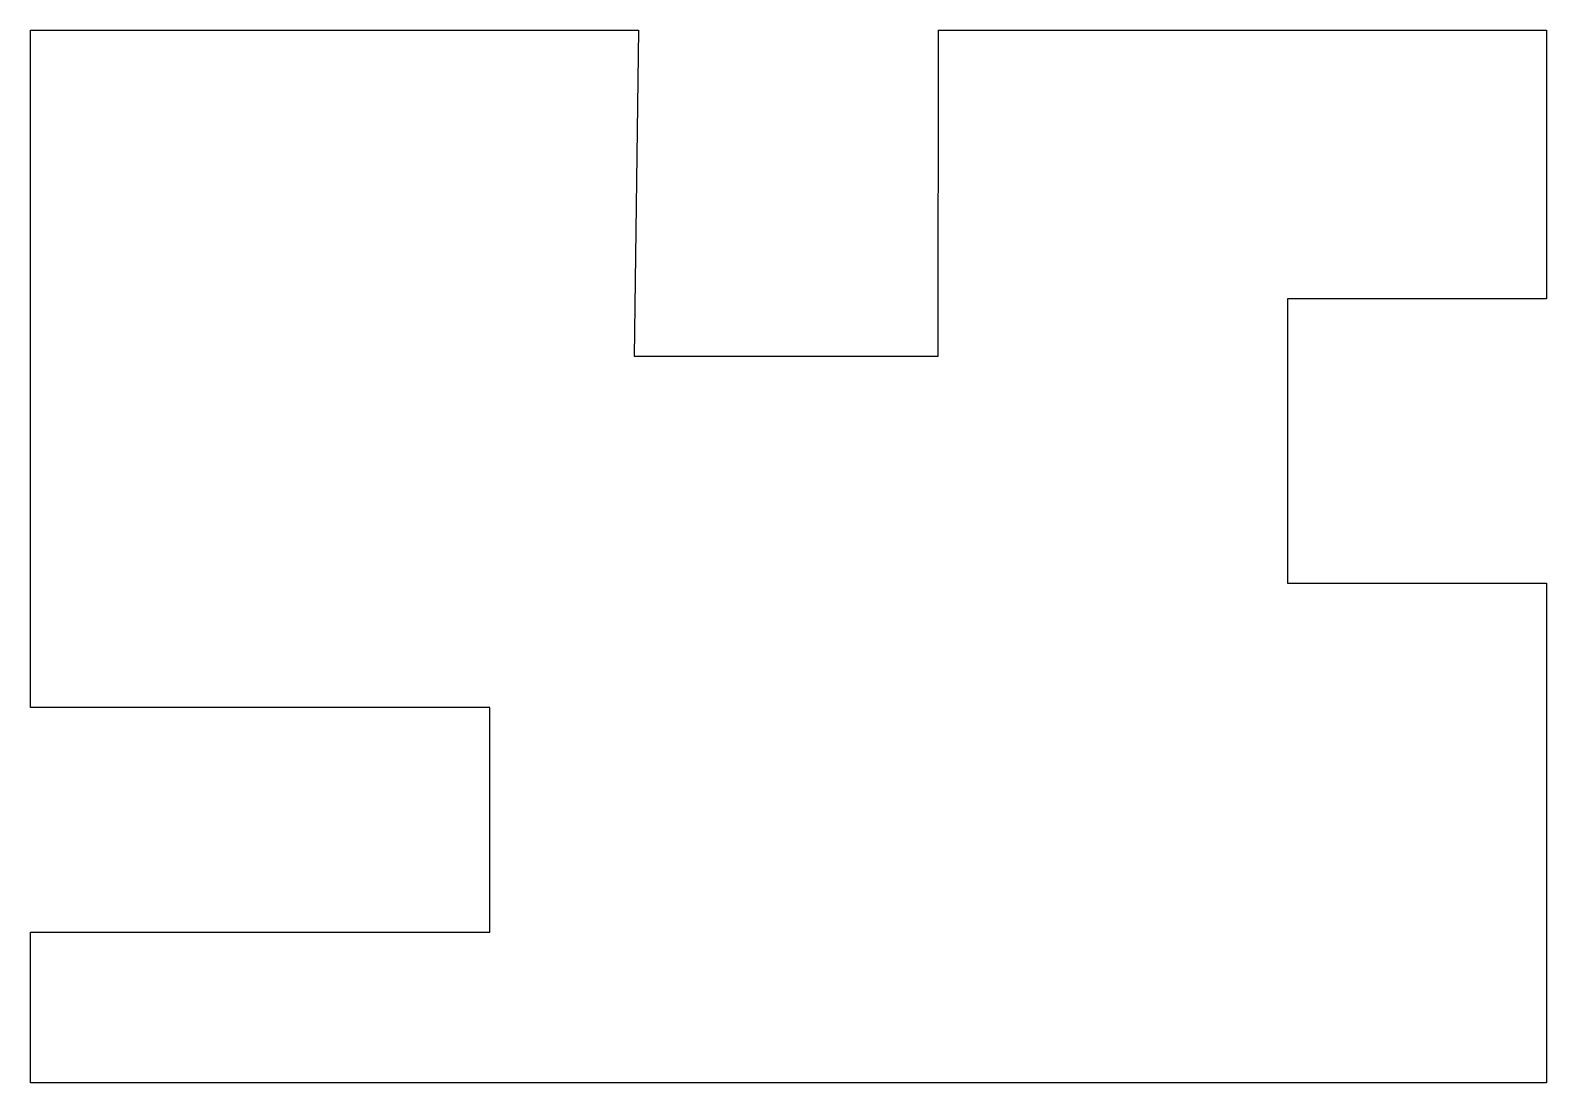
# Model space of a CAD drawing. Header units: millimetres. Extents: x -30.1 to 30.1, y -20.9 to 20.9.
import ezdxf

# ---------------------------------------------------------------- set-up
doc = ezdxf.new("R2010")
doc.units = ezdxf.units.MM

msp = doc.modelspace()

# ---------------------------------------------------------------- linework, layer by layer
at = {"color": 7, "linetype": 'Continuous'}
for p, q in [((-30.071, 20.868), (-5.948, 20.868)), ((-30.071, -5.989), (-30.071, 20.868)), ((-5.948, 20.868), (-6.123, 7.948)), ((5.936, 7.948), (5.948, 20.868)), ((5.948, 20.868), (30.071, 20.868)), ((30.071, 20.868), (30.069, 10.217)), ((30.069, 10.217), (19.794, 10.217)), ((19.794, 10.217), (19.794, -1.057)), ((-6.123, 7.948), (5.936, 7.948)), ((19.794, -1.057), (30.067, -1.057)), ((30.067, -1.057), (30.064, -20.868)), ((-11.851, -5.989), (-30.071, -5.989)), ((-11.851, -14.893), (-11.851, -5.989)), ((-30.071, -20.868), (-30.071, -14.893)), ((-30.071, -14.893), (-11.851, -14.893)), ((30.064, -20.868), (-30.071, -20.868))]:
    msp.add_line(p, q, dxfattribs=at)

doc.saveas('drawing.dxf')
